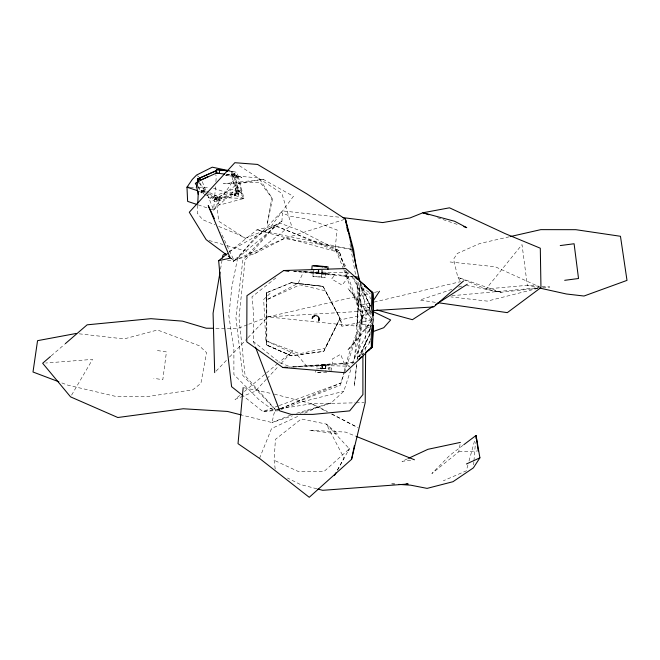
<?xml version="1.0" encoding="UTF-8"?>
<svg xmlns="http://www.w3.org/2000/svg" width="660" height="660" viewBox="0 0 660 660"><rect width="100%" height="100%" fill="white"/><g stroke="black" fill="none" stroke-linecap="round" stroke-linejoin="round"><path stroke-width="0.49" stroke-dasharray="3.3 2.47" d="M365.665 350.435L366.028 308.484L360.236 283.379M197.67 205.219L197.282 213.188L202.579 219.632L214.929 224.846M275.195 469.029L274.139 460.267L275.418 439.362L301.265 418.976L326.362 424.091L337.87 433.942L309.325 430.279L345.403 432.069L355.789 436.21M352.737 363.825L354.651 357.943L360.195 283.074L356.565 326.147L267.811 316.899L248.218 324.439M210.738 209.071L213.625 210.037L215.564 185.716M215.886 181.665L216.29 176.6L215.729 174.751M321.709 273.76L321.766 277.283L312.914 276.424L313.467 269.437M321.742 270.064L321.461 273.562L316.387 273.174L316.594 270.55M318.78 269.618L318.5 273.108L318.004 272.984L318.285 269.495M322.476 269.981L322.204 273.471L318.351 273.133L318.623 269.643M321.461 273.562L318.821 273.257L319.102 269.767M321.428 277.25L325.57 277.233L326.123 270.245M291.431 355.806L266.739 345.106L266.739 292.693L291.274 282.719L323.062 286.341L340.09 318.359L323.746 351.343L291.431 355.806L266.822 345.122L291.151 355.798L323.763 351.384L340.032 318.367L325.223 290.771L299.912 284.823L266.137 300.077L266.731 292.71L266.805 319.151M473.624 464.838L473.88 461.794M473.962 460.779L475.472 442.538M343.612 269.206L335.115 248.383L337.136 230.018L314.308 221.405L304.59 218.625L289.789 216.092L282.373 212.99L281.795 223.806M356.647 363.908L354.197 386.389L356.994 363.949M357.101 359.815L362.34 311.784L358.19 282.298M357.629 358.85L362.719 318.062L362.34 311.784L356.631 280.558M209.657 192.654L217.858 196.812L219.499 200.673L235.067 195.673L236.478 192.621L231.396 174.801L231.85 171.319L229.837 171.072M231.85 171.319L232.922 171.583L232.477 175.057C236.8 180.7 237.517 188.356 238.656 195.187L234.927 195.731L234.556 194.073L235.958 191.02L238.862 190.286L241.189 190.517L237.451 177.152L234.3 174.067L231.396 174.801L226.372 174.166M220.547 269.156L221.909 261.146M462.973 445.335L449.897 455.227L431.871 473.55L458.766 451.803L460.094 444.271M354.651 357.943L362.06 318.178L357.142 285.549L351.895 276.705M370.351 328.878L368.618 332.384L371.357 326.188L361.102 323.846L362.546 317.443L371.885 319.572M361.102 323.846L362.563 317.443M344.033 371.737L340.354 385.225L280.921 408.416M344.289 370.78L348.488 355.361L362.06 318.178L344 270.154M467.932 464.937L466.306 470.836L443.322 480.802M469.021 461.002L475.786 436.425M300.094 413.259L331.064 402.979L343.786 391.264L350.815 369.699M280.789 408.54L340.906 383.097L344.157 373.395M344.487 372.421L362.719 318.062L346.112 270.856M370.177 340.346L370.846 338.514M206.365 192.456L204.649 191.532L201.481 192.34L201.944 191.169L205.103 190.352L208.75 192.192M199.444 183.298L204.245 189.973L205.103 190.352L203.519 193.495L205.103 190.352L199.543 182.597M259.504 458.403L271.565 428.546L299.128 415.767M368.618 332.384L371.506 325.24M371.151 325.372L352.399 362.406L288.841 367.075M205.243 194.419L214.706 199.51L216.727 198.775L217.858 196.812L218.988 199.064L218.089 201.143L214.937 199.617L215.828 197.546L235.958 191.02L241.659 191.334L241.659 193.603L234.556 194.073L218.988 199.064L207.232 192.918M214.937 199.617L216.959 198.883L217.858 196.812M359.766 356.771L370.367 332.59M234.927 195.731L236.329 192.679L235.958 191.02L241.659 191.334M371.926 322.476L369.979 326.444L364.633 329.249L366.267 327.971M370.012 334.067L358.801 356.73L363.553 352.984M370.062 334.339L358.801 356.73L368.56 343.885M337.359 470.209L344.033 458.089L326.362 424.091L348.653 448.041M337.466 470.077L347.87 451.448M214.706 199.51L215.828 197.546M71.593 395.125L92.54 359.395L45.713 363.025M279.873 409.951L275.212 411.691L274.007 413.539L272.036 422.573L242.426 415.239M370.549 304.862L356.565 326.147L357.481 321.758L357.142 285.549M207.578 194.906L213.625 210.037L232.733 181.302L238.342 176.731L236.866 172.343L228.995 170.692M344.759 267.003L339.677 252.549L275.055 225.423L242.88 260.032L235.892 317.386L242.756 375.375L276.086 410.528L279.848 408.936M266.326 379.294L255.156 391.298L243.26 396.074M267.028 378.543L278.198 366.539M280.987 363.545L292.858 350.79L278.792 362.612M216.1 371.135L226.726 359.997M229.564 357.019L247.269 338.448M247.978 337.705L267.811 316.899L370.524 293.304M270.08 293.461L263.67 299.508L265.815 340.692L266.822 345.106L266.731 292.71M213.625 210.037L238.334 187.234L232.733 181.302L243.944 198.462L220.184 204.872L205.994 195.624M348.596 449.468L324.2 471.347L298.634 471.636L274.139 460.267M51.241 355.839L64.507 344.38M275.921 277.918L251.988 296.818L253.341 310.926L253.341 341.459L255.156 346.219M239.704 395.447L235.018 399.382L242.344 396.445M244.398 391.504L278.009 363.264M357.316 303.658L358.842 302.42L358.677 301.117M229.003 252.334L256.855 229.87L275.055 225.423M363.982 353.587L362.439 354.766L364.056 353.636M197.752 186.929L201.358 191.936L204.245 189.973L204.649 191.532M201.358 191.936L202.216 192.307L205.103 190.352M229.168 251.559L281.795 221.364L233.096 261.723L282.513 210.903L340.997 217.387M348.612 273.232L343.522 276.053L348.934 276.416L342.086 285.12L331.658 279.007L335.082 274.477L328.424 274.651L303.616 271.772L298.155 283.264L266.137 300.077M231.396 174.801L234.028 173.44L235.108 173.695L237.188 176.525L234.556 177.886L231.396 174.801L241.84 177.334L225.538 175.379M235.108 173.695L232.477 175.057L226.397 174.306M407.558 458.774L401.998 461.356L410.635 460.267M304.648 413.218L318.425 406.824L327.434 411.568M266.739 292.693L291.002 282.777L323.078 286.366L340.032 318.367L325.034 348.224L299.648 353.719L265.815 340.692L297.668 355.344L306.875 366.415L331.171 363.965L331.171 364.658L332.285 364.691L332.285 359.032L340.675 354.288L344.239 363.569L341.789 363.528L349.668 366.217L312.848 365.31L291.184 367.141L279.766 362.678L253.341 341.459M218.724 226.454L238.136 234.44L245.322 238.293L269.527 228.492L293.395 196.342L263.423 179.421L223.476 183.769L259.982 182.135L271.804 197.901L267.135 224.697L272.563 198.701L258.786 177.928L225.472 175.09M290.763 415.041L272.036 422.573L292.355 415.825M279.964 408.787L276.127 410.289L245.108 375.713L238.961 317.74L245.091 260.114L275.137 225.918L339.058 250.668L344.693 268.991M247.285 324.802L237.955 328.391L214.426 328.267M280.805 409.604L300.382 402.286L343.786 391.264M238.334 187.234L211.332 197.167L243.944 198.462L238.342 176.731M278.272 405.9L262.853 411.51L243.606 396.223M279.238 405.545L340.906 383.097M451.77 289.402L419.776 300.094L436.062 302.428M458.56 287.133L462.437 285.838M218.369 198.412L236.478 192.621M344.438 219.417L284.402 238.474L234.028 260.428L226.858 260.543M296.662 413.275L331.064 402.979M312.914 276.424L325.57 277.233M201.481 192.34L201.077 190.789L204.245 189.973M234.556 177.886L237.451 177.152M238.285 191.251L241.189 190.517M537.982 288.321L487.311 301.125L450.821 296.885M320.067 365.244L322.187 365.31L322.459 368.8L321.964 368.923L320.347 368.742L320.067 365.244L325.141 364.856L325.421 368.354L322.781 368.651L322.509 365.161L325.141 364.856M316.387 273.174L318.004 272.984M370.095 303.031L360.145 305.374L370.004 308.08M374.072 302.09L460.589 281.647M374.509 292.388L379.5 291.241M509.182 236.825L479.845 243.482L457.297 253.473L453.552 259.215L457.834 277.332L461.604 283.016M371.819 319.993L341.913 326.213L340.601 319.811L371.481 313.376M322.303 368.775L326.155 368.437L325.883 364.947L322.03 365.285L322.459 368.8M263.423 179.421L238.672 183.389L216.257 199.188L218.699 221.224L245.322 238.293M279.064 408.936L262.853 411.51L276.086 410.528M280.071 408.771L311.479 403.788L355.072 402.839M320.347 368.742L325.421 368.354M537.587 288.313L501.113 292.281L466.727 285.45M542.652 287.768L549.747 286.993L527.299 285.326L486.024 288.989L457.834 277.332L501.113 292.281L486.024 288.989L522.027 244.612L527.299 285.326L538.329 287.776M316.379 368.998L330.322 367.801M317.427 372.471L321.42 372.05M326.824 372.157L316.569 372.85L315.67 372.595L315.529 370.846M354.304 362.637L320.339 365.805L291.184 367.141M451.894 295.729L538.915 287.752M325.718 364.625L325.941 371.646M267.811 316.899L370.21 310.753M322.509 365.161L325.883 364.947M322.781 368.651L326.155 368.437M458.766 451.803L477.172 451.011M356.087 402.814L364.196 402.641M394.796 483.904L390.687 483.879L394.68 484.135M190.072 187.242L197.266 187.341M198.297 187.357L209.608 187.514M348.439 272.737L294.121 271.45M322.204 273.471L318.821 273.257M297.751 271.4L321.23 272.893L353.026 276.524M293.337 271.392L353.224 276.961M450.087 261.979L495.231 266.747L539.096 286.721M79.225 333.82L124.072 338.926L157.517 329.992L199.312 345.766L206.539 352.646L200.904 383.394L192.703 389.846L149.201 396.305L115.046 396.248L67.501 385.06L59.837 382.156M291.274 282.719L323.078 286.366M228.871 171.08L232.922 171.583M157.369 350.542L166.435 351.912L162.814 379.698L153.747 378.328M352.613 249.596L284.402 238.474L254.694 253.621L234.028 260.428L230.282 258.134M350.592 249.133L256.855 229.87L339.677 252.549M244.175 387.791L271.301 393.475M274.312 394.111L311.479 403.788L318.425 406.824M316.858 488.796L300.366 484.498L287.496 477.988M209.121 240.504L222.989 244.497M226.958 245.636L254.694 253.621L291.34 225.093L281.886 193.454L237.402 164.381M198.214 204.905L209.773 208.758M213.559 188.191L243.944 198.462M437.555 217.717L457.999 224.672M201.077 190.789L201.944 191.169M339.058 250.668L299.574 230.464L279.493 222.948L255.37 236.981L237.575 258.423L231.899 286.836L228.83 315.653L233.896 349.313L233.896 374.542L258.976 399.712L275.212 411.691M205.796 193.24L216.727 198.775M311.479 403.788L327.005 411.757M331.576 414.109L357.159 427.234M331.939 413.944L358.075 427.705M366.085 310.819L364.848 310.117L370.12 313.013L371.968 316.915M199.312 191.268L205.153 195.079M369.188 292.322L360.673 286.753L370.235 305.885M230.752 257.986L234.028 260.428L220.918 232.567M197.315 175.7L198.85 176.946M234.028 173.44L237.188 176.525M239.333 191.095L241.659 193.603M235.958 191.02L238.285 193.529M236.329 192.679L238.656 195.187M197.769 186.103L202.216 192.307M335.115 248.383L346.129 266.97M370.276 305.704L360.673 286.753L369.88 296.909L370.425 298.881M216.959 198.883L218.089 201.143M353.677 277.868L371.258 314.416M371.266 313.409L368.874 307.147L371.357 312.452M368.874 307.147L371.11 312.485M360.871 283.668L370.615 307.082M202.282 181.657L206.06 191.119M234.556 194.073L235.067 195.673M218.988 199.064L219.499 200.673M344.99 269.957L348.249 280.566M234.3 174.067L238.862 190.286M340.601 319.811L341.938 326.221M350.006 244.291L350.559 247.318M350.74 248.325L355.715 275.517M331.798 370.656L331.592 368.033L328.168 367.983L328.309 369.732M330.008 370.788L329.53 364.675L316.874 365.483L317.155 368.981M321.692 365.434L321.964 368.923M372.355 319.712L359.609 336.988L347.457 350.452L372.355 319.712L359.815 301.917L347.985 288.568L372.355 319.712M312.337 272.555L311.429 272.811L327.632 273.875L312.337 272.555"/><path stroke-width="0.99" d="M372.281 346.112L372.289 344.124M372.57 297.635L372.595 294.55M197.769 203.222L198.346 191.268M327.847 269.503L328.053 266.879L315.727 265.609L312.114 265.832L311.842 269.329L314.762 269.635M243.177 387.577L238.021 443.668L259.504 458.403L309.243 497.293L351.582 459.302L365.203 402.616L365.64 352.481L369.724 349.685L372.141 347.135L373.213 325.132L372.471 347.127L370.928 348.298M197.15 186.087L195.352 183.587L200.566 180.295L216.43 173.077L216.752 169.43L227.824 170.816M224.375 174.05L216.43 173.077L216.752 169.43L227.857 170.956M319.011 319.333L318.896 320.232C320.925 315.637 312.889 313.401 312.139 318.4L312.304 317.996M220.036 272.159L213.073 313.211L214.69 372.628M222.42 258.142L222.931 255.139L225.604 253.605M351.582 459.302L354.42 445.475M195.352 183.587L198.437 181.046L197.521 179L215.523 171.023L197.521 179M198.239 194.444L196.589 186.631L198.239 181.632L197.546 179.512L199.675 178.761L200.566 180.295L199.658 178.249M369.171 343.084L369.839 341.261M312.65 317.163L312.485 317.559L314.614 315.95M318.714 320.669L318.549 321.073L319.06 319.836M334.496 475.398L335.981 472.741M348.364 450.557L349.354 448.784M463.798 444.716L476.058 435.443L479.903 457.826L473.377 467.874L452.983 481.709L427.094 488.383L410.66 485.174L398.673 484.399M372.784 301.455L379.5 291.241M463.576 280.945L433.694 306.941L373.279 310.571M50.457 356.515L42.661 363.256L70.57 396.874L117.81 417.508L183.216 408.763L227.469 411.436L241.428 414.983M65.282 343.703L87.128 324.827L150.917 318.681L182.556 321.148L206.242 328.226L213.403 328.259M242.806 395.587L231.586 386.669L224.218 323.54L218.666 260.683L227.411 253.621M359.007 359.032L362.901 356.037L371.341 347.152L371.349 331.229L373.346 319.943L371.572 308.632L371.877 292.619L365.112 285.673L345.7 268.562L283.775 270.509L246.947 295.655L246.766 341.863L282.843 367.521L345.015 372.71L362.901 356.037L362.901 394.597L349.668 410.883L312.848 414.389L291.184 414.389L279.766 410.883L255.511 347.168M366.292 351.829L369.385 349.478M432.985 306.388L412.409 319.696L376.909 309.969M435.559 304.73L467.28 284.221M197.348 180.097L199.675 178.761M408.49 458.345L427.952 449.303L460.424 442.39M466.422 463.988L479.903 457.826M201.118 179.825L208.263 176.566M372.281 331.889L383.74 327.723L390.654 319.976L373.114 311.586M510.172 236.602L540.796 229.639L575.842 229.688L620.466 236.28L627 280.385L583.993 296.026L566.42 293.997L539.336 287.991M218.666 260.683L230.282 258.134L208.246 205.639L214.36 218.641M76.164 333.465L37.554 340.667L33 372.009L58.88 381.793M560.241 245.57L574.093 243.754L578.523 278.512L564.679 280.318M285.838 367.298L282.843 367.521L287.471 367.307M326.395 266.755L322.253 266.772M406.106 483.986L408.161 484.003L322.674 490.314L317.823 489.052M189.04 187.225L186.986 187.201L187.621 201.374L197.257 204.583M322.591 266.805L313.748 265.947M324.572 266.929L326.593 267.102M288.56 270.955L283.775 270.509L289.055 270.947M354.049 276.639L358.141 277.109L360.088 281.787M216.876 169.595L219.755 169.95L219.31 173.423L216.307 172.904M343.027 217.635L382.627 222.577L409.934 217.965L422.961 212.743L449.493 207.817L505.387 233.731L540.301 248.209L540.961 287.57L507.326 312.642L438.1 302.717M228.995 170.692L212.273 167.186L196.548 175.073L192.299 179.429L186.986 187.201L197.414 190.641M428.802 214.731L422.961 212.743L454.633 221.273L466.752 227.659L463.832 226.66M356.73 436.59L414.472 459.781M226.652 254.925L206.151 239.654L189.304 212.231L234.836 162.706L257.573 164.439L306.884 193.9L345.411 219.112L353.611 249.761L356.185 268.059M228.294 256.146L229.927 257.375M355.724 277.926L357.291 279.213M359.634 281.152L365.112 285.673M215.399 170.857L216.43 173.077M318.549 317.592L318.896 318.433M359.774 281.366L345.411 219.112L346.508 225.151M346.879 227.172L347.614 231.198M476.058 435.443L478.195 450.97M373.395 315.727L372.677 292.627L364.337 285.714L372.999 292.627L373.395 315.727"/></g></svg>
